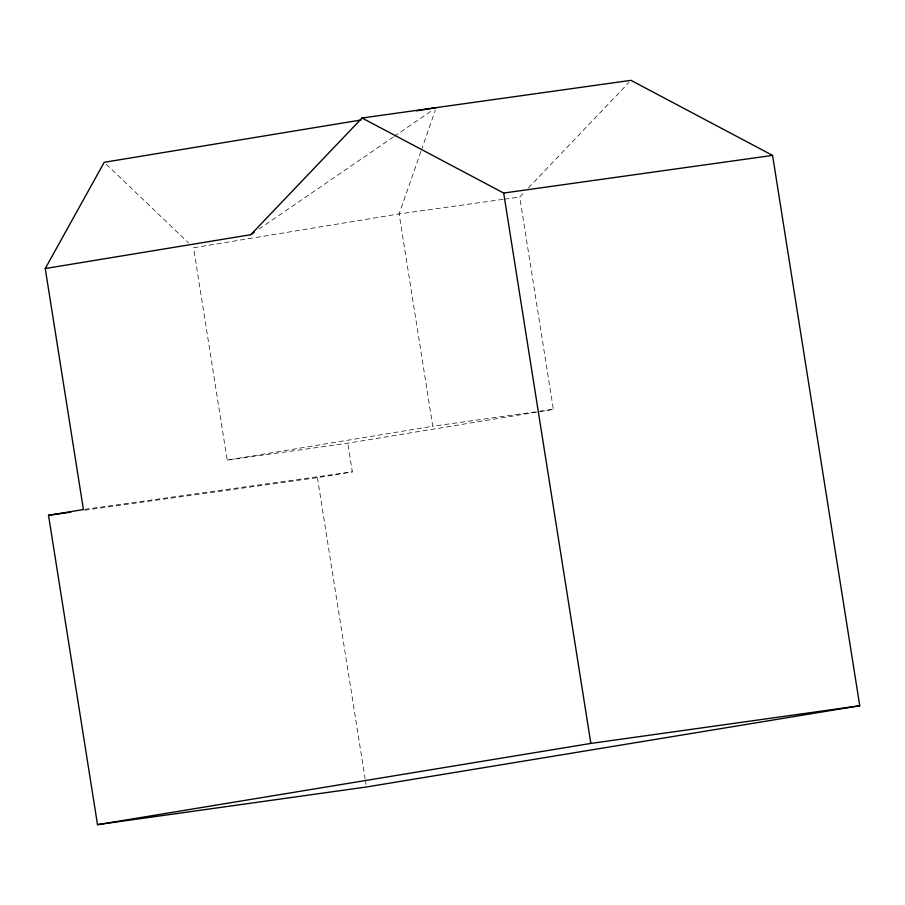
<?xml version="1.0" encoding="UTF-8"?>
<svg xmlns="http://www.w3.org/2000/svg" width="905" height="905" viewBox="0 0 905 905"><rect width="100%" height="100%" fill="white"/><g stroke="black" fill="none" stroke-linecap="round" stroke-linejoin="round"><path stroke-width="0.68" stroke-dasharray="4.53 3.39" d="M420.927 151.463L399.139 213.908L432.771 426.244L553.351 409.354L519.719 197.019L524.561 191.951M421.391 150.139L435.294 110.274M528.43 187.889L629.032 82.378M258.977 229.089L393.075 137.187M394.241 136.395L432.726 110.014M503.09 199.349L399.139 213.908L193.568 247.755L227.2 460.091L432.771 426.244M227.2 460.091L347.78 443.212L553.351 409.354M84.742 510.216L317.417 477.625L352.328 471.878L347.78 443.212M504.47 199.157L519.719 197.019M84.821 509.345L352.328 471.878M106.258 164.235L188.5 242.902M317.417 477.625L365.088 778.628M365.315 780.019L366.197 785.597"/><path stroke-width="1.36" d="M45.25 268.536L250.821 234.689L362.068 118.012L630.966 80.341L772.576 155.389L859.75 705.753L366.412 786.988L97.514 824.659L48.508 515.296L83.418 509.549L45.25 268.536L104.233 162.289L360.903 120.026M250.821 234.689L254.316 232.291M416.696 110.84L436.221 107.616M97.514 824.659L590.852 743.424L859.75 705.753M362.068 118.012L503.678 193.048L772.576 155.389M48.508 515.296L70.805 512.173M503.678 193.048L590.852 743.424"/></g></svg>
